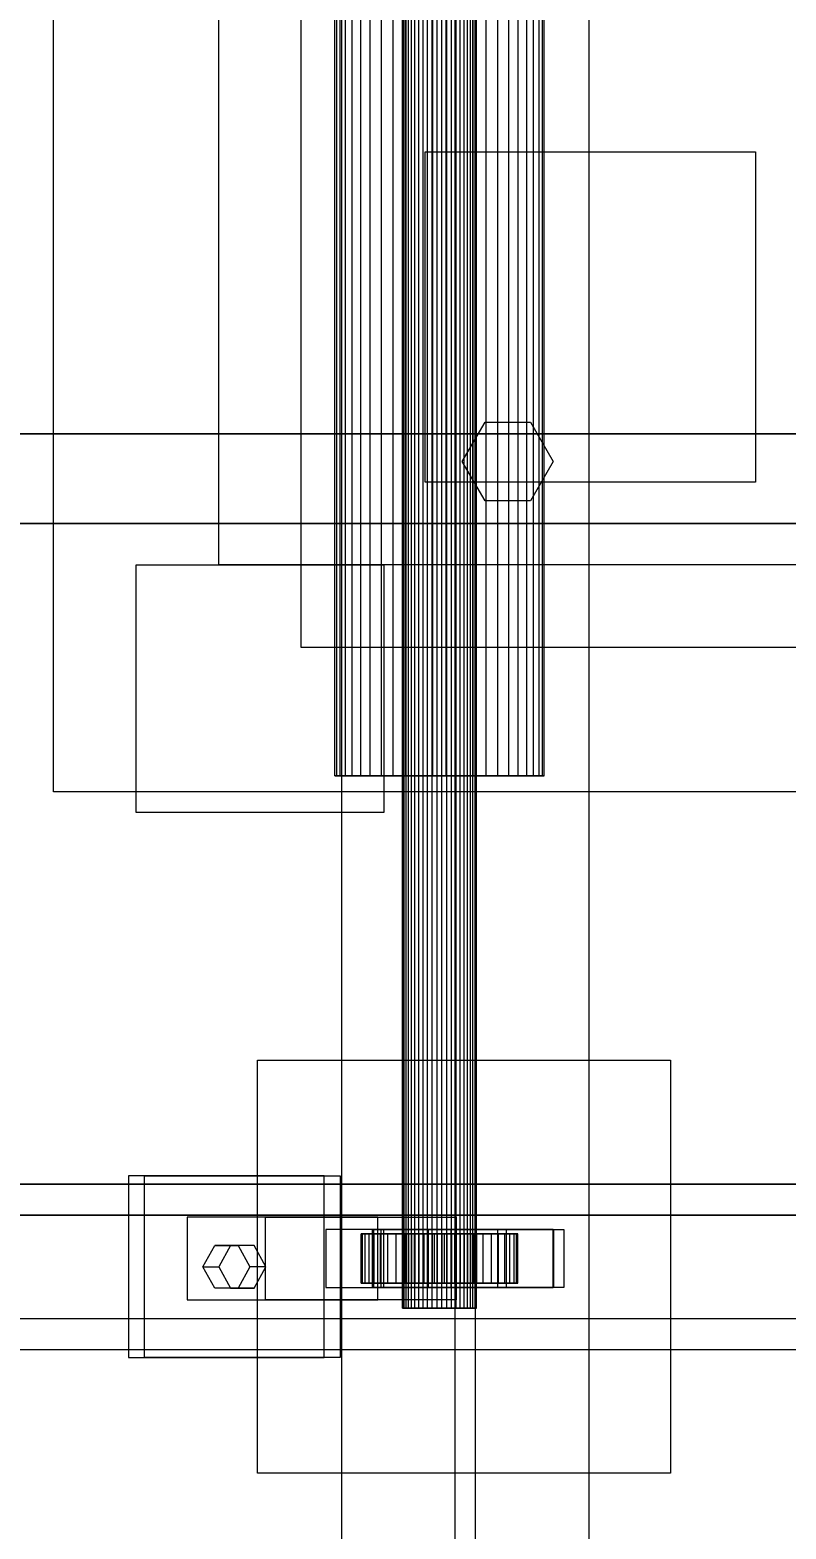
# Model space of a CAD drawing. Header units: millimetres. Extents: x -1970 to 34302, y -65268 to 6837.
# Drawn here: x 9913.8 to 10096.9, y -18493.5 to -18130.5 of the extents above; entities that cross this region are included whole.
import ezdxf

# ---------------------------------------------------------------- set-up
doc = ezdxf.new("R2010")
doc.units = ezdxf.units.MM
for name, color, linetype, lineweight in [('COTAS_O', 1, 'Continuous', 0), ('superior_C01', 7, 'Continuous', 0), ('superior_mezcladora', 7, 'Continuous', 0)]:
    doc.layers.add(name, color=color, linetype=linetype, lineweight=lineweight)
doc.dimstyles.new('R19_100', dxfattribs={"dimtxt": 250, "dimasz": 150, "dimexe": 150, "dimexo": 80, "dimgap": 100, "dimtad": 1, "dimtih": 1, "dimtoh": 1, "dimdsep": 46, "dimcen": 0.09, "dimadec": 0, "dimazin": 0, "dimtfac": 1, "dimtdec": 4, "dimtofl": 0, "dimtmove": 0, "dimatfit": 3, "dimfxl": 1, "dimtolj": 1, "dimtzin": 0, "dimarcsym": 0})

# ---------------------------------------------------------------- blocks, each defined once
blk = doc.blocks.new('*D29')
at = {"layer": 'COTAS_O', "color": 0, "lineweight": -2, "transparency": 16777216}
for p, q in [((10489.53, -17350), (9719.53, -17350)), ((9869.53, -18500), (9869.53, -17500)), ((10489.53, -18650), (9719.53, -18650))]:
    blk.add_line(p, q, dxfattribs=at)
at = {"layer": 'COTAS_O', "color": 0, "transparency": 16777216}
for points in [[(9844.53, -17500), (9894.53, -17500), (9869.53, -17350)], [(9844.53, -18500), (9894.53, -18500), (9869.53, -18650)]]:
    blk.add_solid(points, dxfattribs=at)
at = {"layer": 'Defpoints', "color": 0, "transparency": 16777216}
for p in [(9869.53, -17350), (10569.53, -17350), (10569.53, -18650)]:
    blk.add_point(p, dxfattribs=at)

msp = doc.modelspace()

# ---------------------------------------------------------------- linework, layer by layer
at = {"layer": 'superior_C01'}
for p, q in [((9989.232, -17020), (9989.232, -18980)), ((10016.732, -17020), (10016.732, -18980)), ((10021.732, -18980), (10021.732, -17020)), ((10049.232, -18980), (10049.232, -17020)), ((10004.025, -18440), (10004.025, -17560)), ((10004.182, -18440), (10004.182, -17560)), ((10004.48, -18440), (10004.48, -17560)), ((10004.94, -18440), (10004.94, -17560)), ((10005.516, -18440), (10005.516, -17560)), ((10006.248, -18440), (10006.248, -17560)), ((10007.063, -18440), (10007.063, -17560)), ((10008.016, -18440), (10008.016, -17560)), ((10009.015, -18440), (10009.015, -17560)), ((10010.125, -18440), (10010.125, -17560)), ((10011.239, -18440), (10011.239, -17560)), ((10012.43, -18440), (10012.43, -17560)), ((10013.583, -18440), (10013.583, -17560)), ((10014.774, -18440), (10014.774, -17560)), ((10015.888, -18440), (10015.888, -17560)), ((10016.998, -18440), (10016.998, -17560)), ((10017.996, -18440), (10017.996, -17560)), ((10018.949, -18440), (10018.949, -17560)), ((10019.765, -18440), (10019.765, -17560)), ((10020.496, -18440), (10020.496, -17560)), ((10021.073, -18440), (10021.073, -17560)), ((10021.533, -17560), (10021.533, -18440)), ((10021.831, -18440), (10021.831, -17560)), ((10021.988, -18440), (10021.988, -17560)), ((9987.658, -18311.15), (9987.658, -17688.85)), ((9988.101, -18311.15), (9988.101, -17688.85)), ((9988.943, -18311.15), (9988.943, -17688.85)), ((9990.241, -18311.15), (9990.241, -17688.85)), ((9991.868, -18311.15), (9991.868, -17688.85)), ((9993.932, -18311.15), (9993.932, -17688.85)), ((9996.233, -18311.15), (9996.233, -17688.85)), ((9998.923, -18311.15), (9998.923, -17688.85)), ((10001.742, -18311.15), (10001.742, -17688.85)), ((10004.874, -18311.15), (10004.874, -17688.85)), ((10008.018, -18311.15), (10008.018, -17688.85)), ((10011.379, -18311.15), (10011.379, -17688.85)), ((10014.634, -18311.15), (10014.634, -17688.85)), ((10017.995, -18311.15), (10017.995, -17688.85)), ((10021.139, -18311.15), (10021.139, -17688.85)), ((10024.271, -18311.15), (10024.271, -17688.85)), ((10027.09, -18311.15), (10027.09, -17688.85)), ((10029.779, -18311.15), (10029.779, -17688.85)), ((10032.081, -18311.15), (10032.081, -17688.85)), ((10034.144, -18311.15), (10034.144, -17688.85)), ((10035.772, -18311.15), (10035.772, -17688.85)), ((10037.069, -17688.85), (10037.069, -18311.15)), ((10037.912, -18311.15), (10037.912, -17688.85)), ((10038.354, -18311.15), (10038.354, -17688.85)), ((10194.787, -18228.298), (9768.23, -18228.298)), ((9770.141, -18228.298), (10196.698, -18228.298)), ((11002.451, -18250), (2012.494, -18250)), ((2014.103, -18250), (11004.06, -18250)), ((9988.943, -18311.15), (9987.658, -18311.15)), ((9987.658, -18311.15), (9988.101, -18311.15)), ((9988.101, -18311.15), (9990.241, -18311.15)), ((9991.868, -18311.15), (9988.943, -18311.15)), ((9990.241, -18311.15), (9993.932, -18311.15)), ((9996.233, -18311.15), (9991.868, -18311.15)), ((9993.932, -18311.15), (9998.923, -18311.15)), ((10001.742, -18311.15), (9996.233, -18311.15)), ((9998.923, -18311.15), (10004.874, -18311.15)), ((10008.018, -18311.15), (10001.742, -18311.15)), ((10004.874, -18311.15), (10011.379, -18311.15)), ((10014.634, -18311.15), (10008.018, -18311.15)), ((10011.379, -18311.15), (10017.995, -18311.15)), ((10021.139, -18311.15), (10014.634, -18311.15)), ((10017.995, -18311.15), (10024.271, -18311.15)), ((10027.09, -18311.15), (10021.139, -18311.15)), ((10024.271, -18311.15), (10029.779, -18311.15)), ((10032.081, -18311.15), (10027.09, -18311.15)), ((10029.779, -18311.15), (10034.144, -18311.15)), ((10035.772, -18311.15), (10032.081, -18311.15)), ((10034.144, -18311.15), (10037.069, -18311.15)), ((10037.912, -18311.15), (10035.772, -18311.15)), ((10037.069, -18311.15), (10038.354, -18311.15)), ((10038.354, -18311.15), (10037.912, -18311.15)), ((9968.912, -18480), (9968.912, -18380)), ((9968.912, -18380), (10068.912, -18380)), ((10068.912, -18380), (10068.912, -18480)), ((10290.917, -18410), (9154.087, -18410)), ((9166.894, -18410), (10303.724, -18410)), ((10382.167, -18410), (9245.336, -18410)), ((9261.345, -18410), (10398.175, -18410)), ((9985.078, -18408), (9937.71, -18408)), ((9937.71, -18408), (9937.71, -18452)), ((9941.552, -18408), (9937.71, -18408)), ((9941.552, -18452), (9941.552, -18408)), ((9941.552, -18408), (9988.92, -18408)), ((9985.078, -18452), (9985.078, -18408)), ((9985.078, -18408), (9988.92, -18408)), ((9988.92, -18408), (9988.92, -18452)), ((10289.314, -18417.5), (9245.334, -18417.5)), ((9261.347, -18417.5), (10305.327, -18417.5)), ((9970.868, -18418), (9951.921, -18418)), ((9951.921, -18418), (9951.921, -18438)), ((9998.09, -18418), (9951.921, -18418)), ((9970.868, -18438), (9970.868, -18418)), ((9970.868, -18418), (10017.037, -18418)), ((9998.09, -18438), (9998.09, -18418)), ((9998.09, -18418), (10017.037, -18418)), ((10017.037, -18418), (10017.037, -18438)), ((9996.809, -18421), (9985.441, -18421)), ((9985.441, -18421), (9985.441, -18435)), ((9998.888, -18421), (9985.441, -18421)), ((9994.376, -18422), (9994.045, -18422)), ((9994.045, -18422), (10004.025, -18422)), ((9994.045, -18434), (9994.045, -18422)), ((9994.045, -18422), (9995.006, -18422)), ((9995.977, -18422), (9994.376, -18422)), ((9994.376, -18422), (10004.182, -18422)), ((9994.376, -18434), (9994.376, -18422)), ((9995.006, -18422), (10004.48, -18422)), ((9995.006, -18434), (9995.006, -18422)), ((9995.006, -18422), (9997.194, -18422)), ((9998.738, -18422), (9995.977, -18422)), ((9995.977, -18422), (10004.94, -18422)), ((9995.977, -18434), (9995.977, -18422)), ((9996.809, -18435), (9996.809, -18421)), ((9996.809, -18421), (10010.256, -18421)), ((10040.559, -18421), (9996.98, -18421)), ((9996.98, -18421), (9996.98, -18435)), ((9999.542, -18421), (9996.98, -18421)), ((9997.194, -18422), (10005.516, -18422)), ((9997.194, -18434), (9997.194, -18422)), ((9997.194, -18422), (10000.46, -18422)), ((10002.472, -18422), (9998.738, -18422)), ((9998.738, -18422), (10006.248, -18422)), ((9998.738, -18434), (9998.738, -18422)), ((9998.888, -18435), (9998.888, -18421)), ((9998.888, -18421), (10010.256, -18421)), ((9999.542, -18435), (9999.542, -18421)), ((9999.542, -18421), (10043.12, -18421)), ((10000.46, -18422), (10007.063, -18422)), ((10000.46, -18434), (10000.46, -18422)), ((10000.46, -18422), (10004.58, -18422)), ((10006.923, -18422), (10002.472, -18422)), ((10002.472, -18422), (10008.016, -18422)), ((10002.472, -18434), (10002.472, -18422)), ((10004.025, -18422), (10004.182, -18422)), ((10004.025, -18422), (10004.025, -18434)), ((10004.48, -18422), (10004.025, -18422)), ((10004.182, -18422), (10004.94, -18422)), ((10004.182, -18422), (10004.182, -18434)), ((10004.48, -18422), (10004.48, -18434)), ((10005.516, -18422), (10004.48, -18422)), ((10004.58, -18422), (10009.015, -18422)), ((10004.58, -18434), (10004.58, -18422)), ((10004.58, -18422), (10009.275, -18422)), ((10004.94, -18422), (10006.248, -18422)), ((10004.94, -18422), (10004.94, -18434)), ((10005.516, -18422), (10005.516, -18434)), ((10007.063, -18422), (10005.516, -18422)), ((10006.248, -18422), (10008.016, -18422)), ((10006.248, -18422), (10006.248, -18434)), ((10011.789, -18422), (10006.923, -18422)), ((10006.923, -18422), (10010.125, -18422)), ((10006.923, -18434), (10006.923, -18422)), ((10007.063, -18422), (10007.063, -18434)), ((10009.015, -18422), (10007.063, -18422)), ((10008.016, -18422), (10010.125, -18422)), ((10008.016, -18422), (10008.016, -18434)), ((10009.015, -18422), (10009.015, -18434)), ((10011.239, -18422), (10009.015, -18422)), ((10009.275, -18422), (10011.239, -18422)), ((10009.275, -18434), (10009.275, -18422)), ((10009.275, -18422), (10014.224, -18422)), ((10010.125, -18422), (10012.43, -18422)), ((10010.125, -18422), (10010.125, -18434)), ((10010.256, -18421), (10010.256, -18435)), ((10011.239, -18422), (10011.239, -18434)), ((10013.583, -18422), (10011.239, -18422)), ((10016.738, -18422), (10011.789, -18422)), ((10011.789, -18422), (10012.43, -18422)), ((10011.789, -18434), (10011.789, -18422)), ((10012.43, -18422), (10014.774, -18422)), ((10012.43, -18422), (10012.43, -18434)), ((10014.224, -18422), (10013.583, -18422)), ((10013.583, -18422), (10013.583, -18434)), ((10015.888, -18422), (10013.583, -18422)), ((10014.224, -18434), (10014.224, -18422)), ((10014.224, -18422), (10019.09, -18422)), ((10016.738, -18422), (10014.774, -18422)), ((10014.774, -18422), (10016.998, -18422)), ((10014.774, -18422), (10014.774, -18434)), ((10027.125, -18421), (10015.756, -18421)), ((10015.756, -18421), (10015.756, -18435)), ((10029.204, -18421), (10015.756, -18421)), ((10019.09, -18422), (10015.888, -18422)), ((10015.888, -18422), (10015.888, -18434)), ((10017.996, -18422), (10015.888, -18422)), ((10021.433, -18422), (10016.738, -18422)), ((10016.738, -18434), (10016.738, -18422)), ((10021.433, -18422), (10016.998, -18422)), ((10016.998, -18422), (10018.949, -18422)), ((10016.998, -18422), (10016.998, -18434)), ((10023.541, -18422), (10017.996, -18422)), ((10017.996, -18422), (10017.996, -18434)), ((10019.765, -18422), (10017.996, -18422)), ((10025.553, -18422), (10018.949, -18422)), ((10018.949, -18422), (10020.496, -18422)), ((10018.949, -18422), (10018.949, -18434)), ((10019.09, -18434), (10019.09, -18422)), ((10019.09, -18422), (10023.541, -18422)), ((10027.275, -18422), (10019.765, -18422)), ((10019.765, -18422), (10019.765, -18434)), ((10021.073, -18422), (10019.765, -18422)), ((10028.818, -18422), (10020.496, -18422)), ((10020.496, -18422), (10021.533, -18422)), ((10020.496, -18422), (10020.496, -18434)), ((10030.036, -18422), (10021.073, -18422)), ((10021.073, -18422), (10021.073, -18434)), ((10021.831, -18422), (10021.073, -18422)), ((10025.553, -18422), (10021.433, -18422)), ((10021.433, -18434), (10021.433, -18422)), ((10021.533, -18422), (10031.006, -18422)), ((10021.533, -18434), (10021.533, -18422)), ((10021.533, -18422), (10021.988, -18422)), ((10031.636, -18422), (10021.831, -18422)), ((10021.831, -18422), (10021.831, -18434)), ((10021.988, -18422), (10021.831, -18422)), ((10031.967, -18422), (10021.988, -18422)), ((10021.988, -18422), (10021.988, -18434)), ((10023.541, -18434), (10023.541, -18422)), ((10023.541, -18422), (10027.275, -18422)), ((10028.818, -18422), (10025.553, -18422)), ((10025.553, -18434), (10025.553, -18422)), ((10027.125, -18435), (10027.125, -18421)), ((10027.125, -18421), (10040.572, -18421)), ((10027.275, -18434), (10027.275, -18422)), ((10027.275, -18422), (10030.036, -18422)), ((10031.006, -18422), (10028.818, -18422)), ((10028.818, -18434), (10028.818, -18422)), ((10029.204, -18435), (10029.204, -18421)), ((10029.204, -18421), (10040.572, -18421)), ((10030.036, -18434), (10030.036, -18422)), ((10030.036, -18422), (10031.636, -18422)), ((10031.006, -18422), (10031.006, -18434)), ((10031.967, -18422), (10031.006, -18422)), ((10031.636, -18434), (10031.636, -18422)), ((10031.636, -18422), (10031.967, -18422)), ((10031.967, -18434), (10031.967, -18422)), ((10040.559, -18435), (10040.559, -18421)), ((10040.559, -18421), (10043.12, -18421)), ((10040.572, -18421), (10040.572, -18435)), ((10043.12, -18421), (10043.12, -18435)), ((9955.71, -18430), (9958.552, -18424.804)), ((9958.552, -18424.804), (9964.236, -18424.804)), ((9962.394, -18424.804), (9958.552, -18424.804)), ((9962.394, -18424.804), (9959.552, -18430)), ((9968.078, -18424.804), (9962.394, -18424.804)), ((9964.236, -18424.804), (9967.078, -18430)), ((9968.078, -18424.804), (9964.236, -18424.804)), ((9970.92, -18430), (9968.078, -18424.804)), ((9958.552, -18435.196), (9955.71, -18430)), ((9955.71, -18430), (9959.552, -18430)), ((9959.552, -18430), (9962.394, -18435.196)), ((9967.078, -18430), (9964.236, -18435.196)), ((9970.92, -18430), (9967.078, -18430)), ((9968.078, -18435.196), (9970.92, -18430)), ((9964.236, -18435.196), (9958.552, -18435.196)), ((9962.394, -18435.196), (9958.552, -18435.196)), ((9962.394, -18435.196), (9968.078, -18435.196)), ((9968.078, -18435.196), (9964.236, -18435.196)), ((9985.441, -18435), (9996.809, -18435)), ((9985.441, -18435), (9998.888, -18435)), ((10004.025, -18434), (9994.045, -18434)), ((9994.045, -18434), (9994.376, -18434)), ((9995.006, -18434), (9994.045, -18434)), ((10004.182, -18434), (9994.376, -18434)), ((9994.376, -18434), (9995.977, -18434)), ((10004.48, -18434), (9995.006, -18434)), ((9997.194, -18434), (9995.006, -18434)), ((10004.94, -18434), (9995.977, -18434)), ((9995.977, -18434), (9998.738, -18434)), ((10010.256, -18435), (9996.809, -18435)), ((9996.98, -18435), (10040.559, -18435)), ((9996.98, -18435), (9999.542, -18435)), ((10005.516, -18434), (9997.194, -18434)), ((10000.46, -18434), (9997.194, -18434)), ((10006.248, -18434), (9998.738, -18434)), ((9998.738, -18434), (10002.472, -18434)), ((10010.256, -18435), (9998.888, -18435)), ((10043.12, -18435), (9999.542, -18435)), ((10007.063, -18434), (10000.46, -18434)), ((10004.58, -18434), (10000.46, -18434)), ((10008.016, -18434), (10002.472, -18434)), ((10002.472, -18434), (10006.923, -18434)), ((10004.182, -18434), (10004.025, -18434)), ((10004.025, -18434), (10004.48, -18434)), ((10004.94, -18434), (10004.182, -18434)), ((10004.48, -18434), (10005.516, -18434)), ((10009.015, -18434), (10004.58, -18434)), ((10009.275, -18434), (10004.58, -18434)), ((10006.248, -18434), (10004.94, -18434)), ((10005.516, -18434), (10007.063, -18434)), ((10008.016, -18434), (10006.248, -18434)), ((10010.125, -18434), (10006.923, -18434)), ((10006.923, -18434), (10011.789, -18434)), ((10007.063, -18434), (10009.015, -18434)), ((10010.125, -18434), (10008.016, -18434)), ((10009.015, -18434), (10011.239, -18434)), ((10011.239, -18434), (10009.275, -18434)), ((10014.224, -18434), (10009.275, -18434)), ((10012.43, -18434), (10010.125, -18434)), ((10011.239, -18434), (10013.583, -18434)), ((10012.43, -18434), (10011.789, -18434)), ((10011.789, -18434), (10016.738, -18434)), ((10014.774, -18434), (10012.43, -18434)), ((10013.583, -18434), (10014.224, -18434)), ((10013.583, -18434), (10015.888, -18434)), ((10019.09, -18434), (10014.224, -18434)), ((10016.998, -18434), (10014.774, -18434)), ((10014.774, -18434), (10016.738, -18434)), ((10015.756, -18435), (10027.125, -18435)), ((10015.756, -18435), (10029.204, -18435)), ((10015.888, -18434), (10019.09, -18434)), ((10015.888, -18434), (10017.996, -18434)), ((10016.738, -18434), (10021.433, -18434)), ((10018.949, -18434), (10016.998, -18434)), ((10016.998, -18434), (10021.433, -18434)), ((10017.996, -18434), (10023.541, -18434)), ((10017.996, -18434), (10019.765, -18434)), ((10020.496, -18434), (10018.949, -18434)), ((10018.949, -18434), (10025.553, -18434)), ((10023.541, -18434), (10019.09, -18434)), ((10019.765, -18434), (10027.275, -18434)), ((10019.765, -18434), (10021.073, -18434)), ((10021.533, -18434), (10020.496, -18434)), ((10020.496, -18434), (10028.818, -18434)), ((10021.073, -18434), (10030.036, -18434)), ((10021.073, -18434), (10021.831, -18434)), ((10021.433, -18434), (10025.553, -18434)), ((10031.006, -18434), (10021.533, -18434)), ((10021.988, -18434), (10021.533, -18434)), ((10021.831, -18434), (10031.636, -18434)), ((10021.831, -18434), (10021.988, -18434)), ((10021.988, -18434), (10031.967, -18434)), ((10027.275, -18434), (10023.541, -18434)), ((10025.553, -18434), (10028.818, -18434)), ((10040.572, -18435), (10027.125, -18435)), ((10030.036, -18434), (10027.275, -18434)), ((10028.818, -18434), (10031.006, -18434)), ((10040.572, -18435), (10029.204, -18435)), ((10031.636, -18434), (10030.036, -18434)), ((10031.006, -18434), (10031.967, -18434)), ((10031.967, -18434), (10031.636, -18434)), ((10043.12, -18435), (10040.559, -18435)), ((9951.921, -18438), (9970.868, -18438)), ((9951.921, -18438), (9998.09, -18438)), ((10017.037, -18438), (9970.868, -18438)), ((10017.037, -18438), (9998.09, -18438)), ((10004.48, -18440), (10004.025, -18440)), ((10004.025, -18440), (10004.182, -18440)), ((10004.182, -18440), (10004.94, -18440)), ((10005.516, -18440), (10004.48, -18440)), ((10004.94, -18440), (10006.248, -18440)), ((10007.063, -18440), (10005.516, -18440)), ((10006.248, -18440), (10008.016, -18440)), ((10009.015, -18440), (10007.063, -18440)), ((10008.016, -18440), (10010.125, -18440)), ((10011.239, -18440), (10009.015, -18440)), ((10010.125, -18440), (10012.43, -18440)), ((10013.583, -18440), (10011.239, -18440)), ((10012.43, -18440), (10014.774, -18440)), ((10015.888, -18440), (10013.583, -18440)), ((10014.774, -18440), (10016.998, -18440)), ((10017.996, -18440), (10015.888, -18440)), ((10016.998, -18440), (10018.949, -18440)), ((10019.765, -18440), (10017.996, -18440)), ((10018.949, -18440), (10020.496, -18440)), ((10021.073, -18440), (10019.765, -18440)), ((10020.496, -18440), (10021.533, -18440)), ((10021.831, -18440), (10021.073, -18440)), ((10021.533, -18440), (10021.988, -18440)), ((10021.988, -18440), (10021.831, -18440)), ((9245.334, -18442.5), (10289.314, -18442.5)), ((9261.347, -18442.5), (10305.327, -18442.5)), ((9154.087, -18450), (10290.917, -18450)), ((9166.894, -18450), (10303.724, -18450)), ((9245.336, -18450), (10382.167, -18450)), ((9261.345, -18450), (10398.175, -18450)), ((9937.71, -18452), (9985.078, -18452)), ((9937.71, -18452), (9941.552, -18452)), ((9988.92, -18452), (9941.552, -18452)), ((9988.92, -18452), (9985.078, -18452)), ((10068.912, -18480), (9968.912, -18480))]:
    msp.add_line(p, q, dxfattribs=at)
at = {"layer": 'superior_mezcladora'}
for p, q in [((9919.529, -18315), (9919.529, -17685)), ((9979.529, -18280), (9979.529, -17720)), ((9959.529, -18260), (9959.529, -17740)), ((10009.529, -18240), (10009.529, -18160)), ((10009.529, -18160), (10089.529, -18160)), ((10089.529, -18160), (10089.529, -18240)), ((10018.529, -18235), (10024.029, -18225.474)), ((10024.029, -18225.474), (10035.029, -18225.474)), ((10035.029, -18225.474), (10040.529, -18235)), ((10024.029, -18244.526), (10018.529, -18235)), ((10040.529, -18235), (10035.029, -18244.526)), ((10089.529, -18240), (10009.529, -18240)), ((10035.029, -18244.526), (10024.029, -18244.526)), ((9939.529, -18320), (9939.529, -18260)), ((9939.529, -18260), (9999.529, -18260)), ((10409.529, -18260), (9959.529, -18260)), ((9999.529, -18260), (9999.529, -18320)), ((10389.529, -18280), (9979.529, -18280)), ((10429.529, -18315), (9919.529, -18315)), ((9999.529, -18320), (9939.529, -18320))]:
    msp.add_line(p, q, dxfattribs=at)

# ---------------------------------------------------------------- dimensions: what is measured, and where the dimension line sits
at = {"layer": 'COTAS_O'}
dim = msp.add_aligned_dim(p1=(10569.529, -18650), p2=(10569.529, -17350), distance=700, text='<> O', dimstyle='R19_100', dxfattribs=at)
dim.commit()
dim.dimension.update_dxf_attribs({"geometry": '*D29', "text_midpoint": (9869.529, -18000)})

doc.saveas('drawing.dxf')
